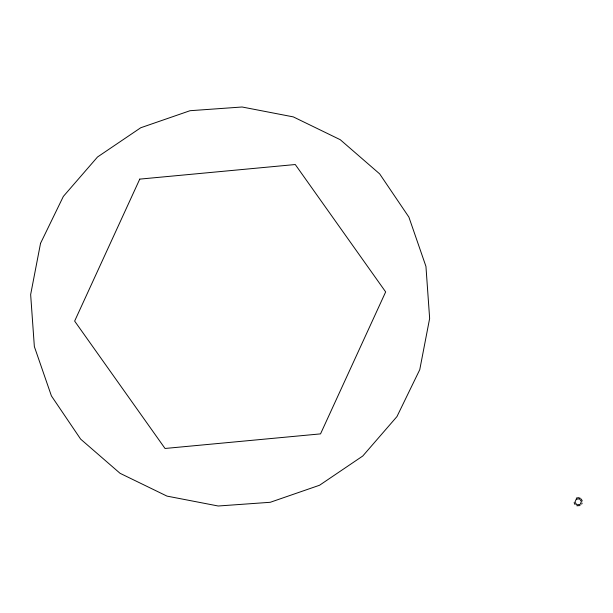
<?xml version="1.0" encoding="UTF-8"?>
<svg xmlns="http://www.w3.org/2000/svg" width="613" height="613" viewBox="0 0 613 613"><rect width="100%" height="100%" fill="white"/><g stroke="black" fill="none" stroke-linecap="round" stroke-linejoin="round"><path stroke-width="0.92" d="M581.668 504.131L582.143 503.15M576.312 498.093L578.427 497.656L580.48 498.346M580.051 505.564L576.864 505.794M581.308 499.059L582.273 500.99M575.055 504.599L574.09 502.668M40.535 243.33L30.65 294.562L34.359 346.606L51.408 395.906L80.64 439.123L120.056 473.305L166.981 496.109L218.213 506.001L270.249 502.292L319.557 485.243L362.773 456.011L396.948 416.587L419.759 369.67L429.644 318.438L425.943 266.394L408.886 217.094L379.654 173.877L340.238 139.695L293.313 116.891L242.089 106.999L190.045 110.708L140.737 127.757L97.521 156.989L63.346 196.413L40.535 243.33M139.756 179.119L74.64 321.089L165.027 448.471L320.538 433.881L385.661 291.911L295.267 164.529L139.756 179.119M576.289 499.166L574.933 502.131L576.818 504.798L580.067 504.491L581.43 501.526L579.538 498.859L576.289 499.166"/></g></svg>
